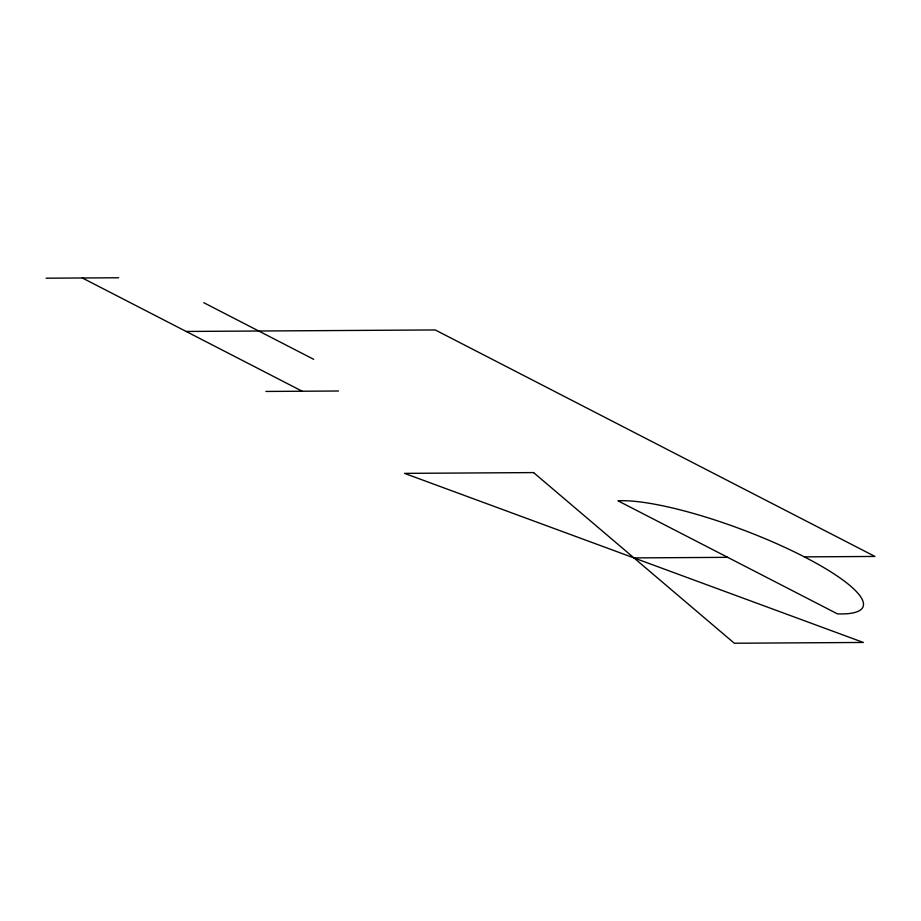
<?xml version="1.0" encoding="UTF-8"?>
<svg xmlns="http://www.w3.org/2000/svg" width="921" height="921" viewBox="0 0 921 921"><rect width="100%" height="100%" fill="white"/><g stroke="black" fill="none" stroke-linecap="round" stroke-linejoin="round"><path stroke-width="1.38" d="M46.05 278.2L118.648 277.762M186.169 331.456L435.242 329.948L874.95 556.445L804.355 556.883A140.291 29.645 20.6 0 0 617.968 500.805L837.477 613.881A140.291 29.645 20.6 0 0 804.355 556.883M265.904 391.448L338.502 391.011M633.947 557.907L727.717 557.343M203.806 302.71L313.727 359.328M82.349 277.981L302.203 391.229M533.593 472.588L404.526 473.371L863.368 642.455L734.313 643.238L533.593 472.588"/></g></svg>
